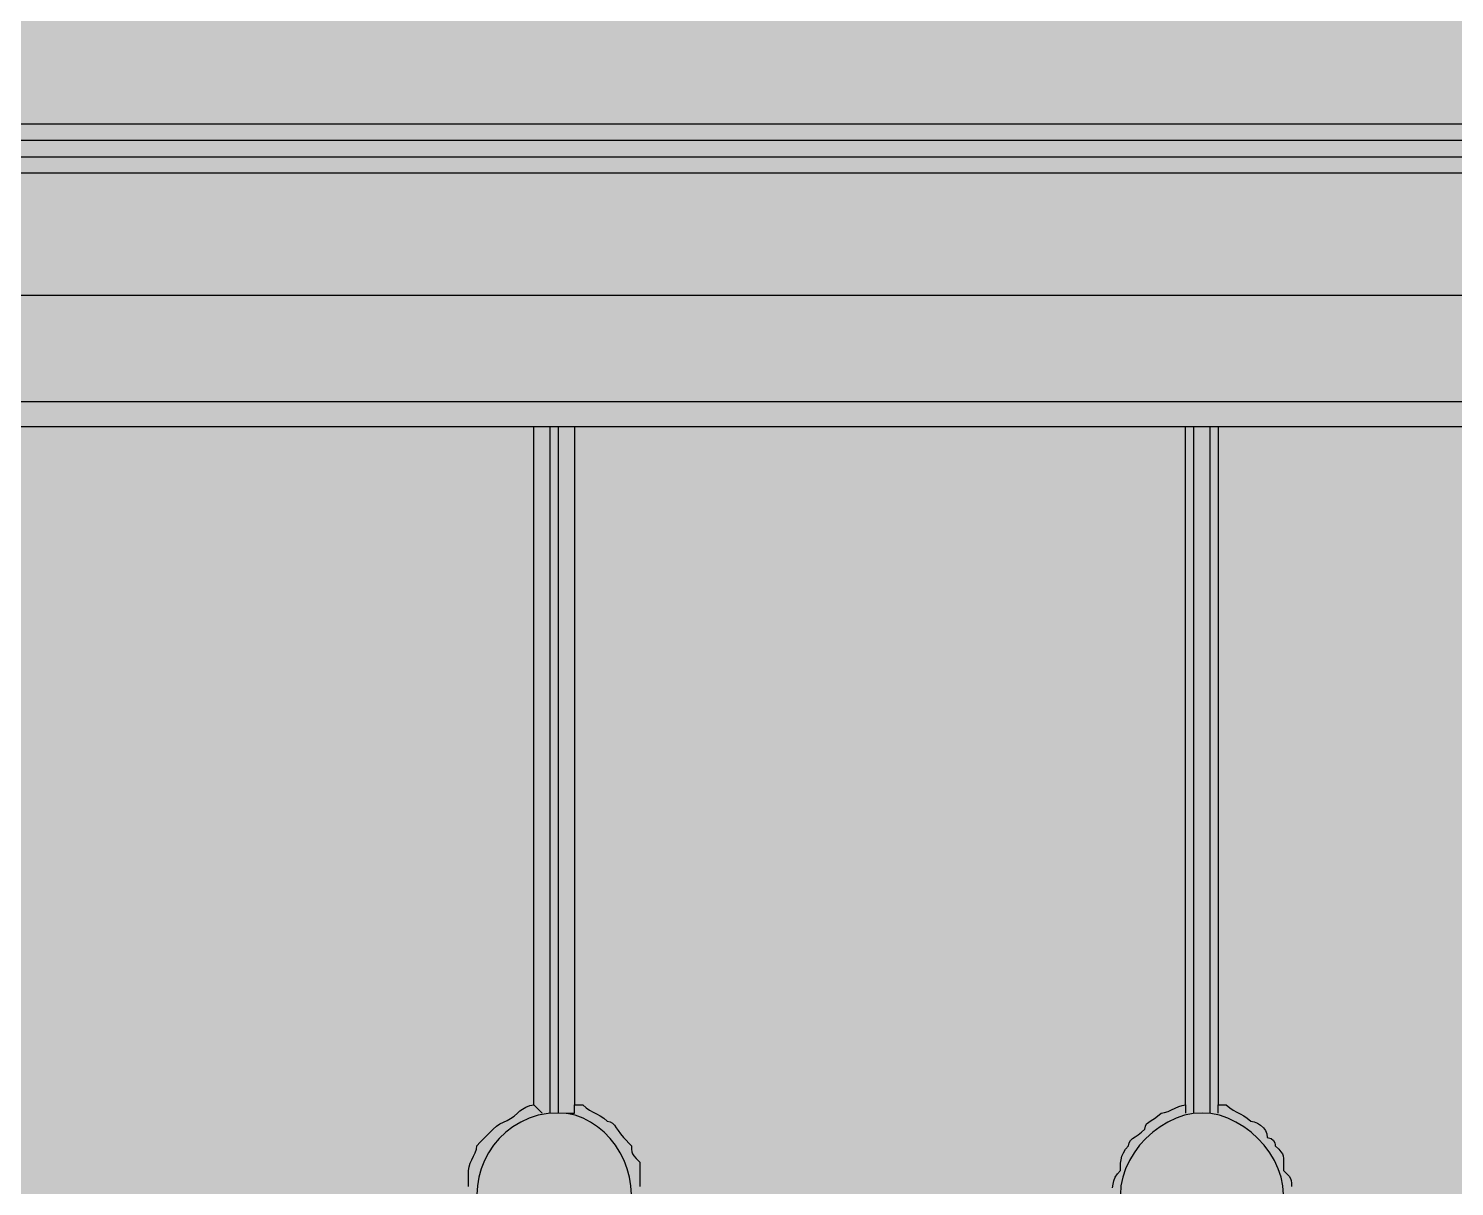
# Model space of a CAD drawing. Header units: millimetres. Extents: x 0 to 966, y -664 to 90.
# Drawn here: x 680.71 to 696.07, y -203.73 to -191.25 of the extents above; entities that cross this region are included whole.
import ezdxf

# ---------------------------------------------------------------- set-up
doc = ezdxf.new("R2010")
doc.units = ezdxf.units.MM
for name, color, linetype in [('HDL_BODY', 7, 'Continuous'), ('HDL_COLOUR', 7, 'Continuous'), ('HDL_DETAIL', 7, 'Continuous'), ('HDL_PRINT', 7, 'Continuous')]:
    doc.layers.add(name, color=color, linetype=linetype)

# ---------------------------------------------------------------- blocks, each defined once
blk = doc.blocks.new('M_R12.10.1_FRONT')
at = {"layer": 'HDL_BODY', "true_color": 0x202126}
blk.add_hatch(color=250, dxfattribs=at).paths.add_polyline_path([(0, 0), (216, 0), (216, 90), (0, 90)])
at = {"layer": 'HDL_BODY', "true_color": 0x2a2a30}
blk.add_hatch(color=250, dxfattribs=at).paths.add_polyline_path([(0.4, 20.52), (215.6, 20.52), (215.6, 68.31), (0.4, 68.31)])
at = {"layer": 'HDL_COLOUR', "true_color": 0x3d4a3a}
for points in [[(186.421, 55.392), (186.514, 55.397), (186.603, 55.413), (186.688, 55.438), (186.769, 55.472), (186.845, 55.515), (186.915, 55.565), (186.979, 55.623), (187.037, 55.687), (187.087, 55.758), (187.129, 55.835), (187.163, 55.916), (187.188, 56.002), (187.204, 56.092), (187.209, 56.186), (187.204, 56.28), (187.188, 56.373), (187.163, 56.464), (187.129, 56.552), (187.087, 56.637), (187.037, 56.717), (186.979, 56.79), (186.915, 56.858), (186.845, 56.917), (186.769, 56.968), (186.688, 57.009), (186.603, 57.04), (186.514, 57.059), (186.421, 57.065), (186.311, 57.059), (186.206, 57.04), (186.108, 57.009), (186.017, 56.968), (185.932, 56.917), (185.855, 56.858), (185.785, 56.79), (185.723, 56.717), (185.67, 56.637), (185.626, 56.552), (185.591, 56.464), (185.565, 56.373), (185.55, 56.28), (185.544, 56.186), (185.55, 56.092), (185.565, 56.002), (185.591, 55.916), (185.626, 55.835), (185.67, 55.758), (185.723, 55.687), (185.785, 55.623), (185.855, 55.565), (185.932, 55.515), (186.017, 55.472), (186.108, 55.438), (186.206, 55.413), (186.311, 55.397), (186.421, 55.392)], [(193.356, 55.392), (193.449, 55.397), (193.542, 55.413), (193.633, 55.438), (193.721, 55.472), (193.805, 55.515), (193.885, 55.565), (193.958, 55.623), (194.025, 55.687), (194.085, 55.758), (194.135, 55.835), (194.176, 55.916), (194.207, 56.002), (194.226, 56.092), (194.232, 56.186), (194.226, 56.28), (194.207, 56.373), (194.176, 56.464), (194.135, 56.552), (194.085, 56.637), (194.025, 56.717), (193.958, 56.79), (193.885, 56.858), (193.805, 56.917), (193.721, 56.968), (193.633, 57.009), (193.542, 57.04), (193.449, 57.059), (193.356, 57.065), (193.261, 57.059), (193.168, 57.04), (193.077, 57.009), (192.988, 56.968), (192.904, 56.917), (192.824, 56.858), (192.75, 56.79), (192.683, 56.717), (192.624, 56.637), (192.573, 56.552), (192.532, 56.464), (192.501, 56.373), (192.482, 56.28), (192.476, 56.186), (192.482, 56.092), (192.501, 56.002), (192.532, 55.916), (192.573, 55.835), (192.624, 55.758), (192.683, 55.687), (192.75, 55.623), (192.824, 55.565), (192.904, 55.515), (192.988, 55.472), (193.077, 55.438), (193.168, 55.413), (193.261, 55.397), (193.356, 55.392)]]:
    blk.add_hatch(color=79, dxfattribs=at).paths.add_polyline_path(points)
at = {"layer": 'HDL_PRINT', "true_color": 0xdee1e9}
for points in [[(183.26, 60.941), (183.181, 60.938), (183.103, 60.931), (183.026, 60.919), (182.95, 60.904), (182.876, 60.885), (182.805, 60.864), (182.737, 60.841), (182.673, 60.815), (182.613, 60.789), (182.558, 60.763), (182.624, 60.792), (182.688, 60.814), (182.751, 60.83), (182.811, 60.841), (182.866, 60.847), (182.917, 60.85), (182.96, 60.852), (182.997, 60.852), (183.163, 60.846), (183.325, 60.828), (183.483, 60.8), (183.637, 60.761), (183.786, 60.711), (183.929, 60.652), (184.068, 60.583), (184.199, 60.506), (184.325, 60.42), (184.444, 60.326), (184.555, 60.224), (184.659, 60.116), (184.755, 60.001), (184.842, 59.879), (184.921, 59.752), (184.99, 59.62), (185.05, 59.482), (185.1, 59.341), (185.14, 59.195), (185.168, 59.046), (185.186, 58.894), (185.192, 58.739), (185.186, 58.584), (185.168, 58.432), (185.14, 58.282), (185.1, 58.137), (185.05, 57.995), (184.99, 57.858), (184.921, 57.725), (184.842, 57.598), (184.755, 57.477), (184.659, 57.362), (184.555, 57.253), (184.444, 57.152), (184.325, 57.058), (184.199, 56.972), (184.068, 56.894), (183.929, 56.826), (183.786, 56.766), (183.637, 56.717), (183.483, 56.678), (183.325, 56.649), (183.163, 56.631), (182.997, 56.626), (182.852, 56.63), (182.711, 56.645), (182.574, 56.668), (182.44, 56.7), (182.31, 56.74), (182.185, 56.788), (182.063, 56.844), (181.947, 56.907), (181.834, 56.977), (181.727, 57.053), (181.625, 57.136), (181.528, 57.224), (181.436, 57.318), (181.35, 57.417), (181.27, 57.52), (181.196, 57.628), (181.127, 57.74), (181.065, 57.856), (181.122, 57.726), (181.184, 57.6), (181.253, 57.479), (181.328, 57.363), (181.409, 57.251), (181.496, 57.145), (181.589, 57.044), (181.687, 56.95), (181.791, 56.861), (181.901, 56.779), (182.015, 56.703), (182.135, 56.634), (182.26, 56.572), (182.389, 56.518), (182.523, 56.471), (182.662, 56.432), (182.805, 56.401), (182.953, 56.379), (183.105, 56.366), (183.26, 56.361), (183.419, 56.366), (183.575, 56.383), (183.726, 56.409), (183.874, 56.446), (184.018, 56.492), (184.156, 56.548), (184.29, 56.613), (184.418, 56.687), (184.54, 56.769), (184.657, 56.86), (184.766, 56.958), (184.87, 57.064), (184.965, 57.178), (185.054, 57.299), (185.134, 57.426), (185.207, 57.56), (185.271, 57.699), (185.326, 57.845), (185.371, 57.996), (185.408, 58.152), (185.434, 58.314), (185.45, 58.479), (185.455, 58.65), (185.45, 58.809), (185.434, 58.967), (185.408, 59.121), (185.371, 59.272), (185.326, 59.42), (185.271, 59.563), (185.207, 59.702), (185.134, 59.836), (185.054, 59.964), (184.965, 60.086), (184.87, 60.202), (184.766, 60.312), (184.657, 60.413), (184.54, 60.508), (184.418, 60.594), (184.29, 60.672), (184.156, 60.741), (184.018, 60.8), (183.874, 60.85), (183.726, 60.889), (183.575, 60.918), (183.419, 60.935), (183.26, 60.941)], [(190.195, 60.941), (190.118, 60.938), (190.046, 60.931), (189.977, 60.919), (189.91, 60.904), (189.844, 60.885), (189.778, 60.864), (189.711, 60.841), (189.642, 60.815), (189.569, 60.789), (189.493, 60.763), (189.551, 60.789), (189.609, 60.81), (189.668, 60.825), (189.726, 60.837), (189.785, 60.844), (189.843, 60.849), (189.902, 60.851), (189.961, 60.852), (190.02, 60.852), (190.174, 60.846), (190.326, 60.828), (190.475, 60.8), (190.62, 60.761), (190.761, 60.711), (190.898, 60.652), (191.03, 60.583), (191.157, 60.506), (191.278, 60.42), (191.393, 60.326), (191.501, 60.224), (191.602, 60.116), (191.696, 60.001), (191.781, 59.879), (191.858, 59.752), (191.927, 59.62), (191.986, 59.482), (192.035, 59.341), (192.074, 59.195), (192.103, 59.046), (192.12, 58.894), (192.126, 58.739), (192.12, 58.584), (192.103, 58.432), (192.074, 58.282), (192.035, 58.137), (191.986, 57.995), (191.927, 57.858), (191.858, 57.725), (191.781, 57.598), (191.696, 57.477), (191.602, 57.362), (191.501, 57.253), (191.393, 57.152), (191.278, 57.058), (191.157, 56.972), (191.03, 56.894), (190.898, 56.826), (190.761, 56.766), (190.62, 56.717), (190.475, 56.678), (190.326, 56.649), (190.174, 56.631), (190.02, 56.626), (189.874, 56.63), (189.731, 56.645), (189.59, 56.668), (189.452, 56.7), (189.318, 56.74), (189.187, 56.788), (189.061, 56.844), (188.939, 56.907), (188.823, 56.977), (188.713, 57.053), (188.609, 57.136), (188.511, 57.224), (188.421, 57.318), (188.337, 57.417), (188.262, 57.52), (188.195, 57.628), (188.137, 57.74), (188.089, 57.856), (188.133, 57.726), (188.186, 57.6), (188.247, 57.479), (188.316, 57.363), (188.393, 57.251), (188.477, 57.145), (188.568, 57.044), (188.666, 56.95), (188.769, 56.861), (188.879, 56.779), (188.993, 56.703), (189.112, 56.634), (189.236, 56.572), (189.364, 56.518), (189.495, 56.471), (189.63, 56.432), (189.768, 56.401), (189.908, 56.379), (190.051, 56.366), (190.195, 56.361), (190.354, 56.366), (190.511, 56.383), (190.665, 56.409), (190.816, 56.446), (190.962, 56.492), (191.105, 56.548), (191.243, 56.613), (191.376, 56.687), (191.504, 56.769), (191.626, 56.86), (191.741, 56.958), (191.85, 57.064), (191.951, 57.178), (192.045, 57.299), (192.131, 57.426), (192.208, 57.56), (192.277, 57.699), (192.336, 57.845), (192.385, 57.996), (192.424, 58.152), (192.453, 58.314), (192.47, 58.479), (192.476, 58.65), (192.47, 58.809), (192.453, 58.967), (192.424, 59.121), (192.385, 59.272), (192.336, 59.42), (192.277, 59.563), (192.208, 59.702), (192.131, 59.836), (192.045, 59.964), (191.951, 60.086), (191.85, 60.202), (191.741, 60.312), (191.626, 60.413), (191.504, 60.508), (191.376, 60.594), (191.243, 60.672), (191.105, 60.741), (190.962, 60.8), (190.816, 60.85), (190.665, 60.889), (190.511, 60.918), (190.354, 60.935), (190.195, 60.941)], [(197.215, 60.941), (197.136, 60.938), (197.058, 60.931), (196.98, 60.919), (196.905, 60.904), (196.831, 60.885), (196.76, 60.864), (196.692, 60.841), (196.628, 60.815), (196.568, 60.789), (196.513, 60.763), (196.575, 60.792), (196.631, 60.814), (196.683, 60.83), (196.732, 60.841), (196.782, 60.847), (196.834, 60.85), (196.89, 60.852), (196.952, 60.852), (197.117, 60.846), (197.278, 60.828), (197.434, 60.8), (197.584, 60.761), (197.729, 60.711), (197.868, 60.652), (198.001, 60.583), (198.128, 60.506), (198.247, 60.42), (198.36, 60.326), (198.466, 60.224), (198.564, 60.116), (198.653, 60.001), (198.735, 59.879), (198.808, 59.752), (198.873, 59.62), (198.928, 59.482), (198.974, 59.341), (199.01, 59.195), (199.036, 59.046), (199.052, 58.894), (199.058, 58.739), (199.052, 58.584), (199.036, 58.432), (199.01, 58.282), (198.974, 58.137), (198.928, 57.995), (198.873, 57.858), (198.808, 57.725), (198.735, 57.598), (198.653, 57.477), (198.564, 57.362), (198.466, 57.253), (198.36, 57.152), (198.247, 57.058), (198.128, 56.972), (198.001, 56.894), (197.868, 56.826), (197.729, 56.766), (197.584, 56.717), (197.434, 56.678), (197.278, 56.649), (197.117, 56.631), (196.952, 56.626), (196.807, 56.63), (196.666, 56.645), (196.529, 56.668), (196.395, 56.7), (196.265, 56.74), (196.14, 56.788), (196.018, 56.844), (195.902, 56.907), (195.79, 56.977), (195.683, 57.053), (195.581, 57.136), (195.484, 57.224), (195.392, 57.318), (195.307, 57.417), (195.227, 57.52), (195.153, 57.628), (195.085, 57.74), (195.023, 57.856), (195.079, 57.726), (195.141, 57.6), (195.21, 57.479), (195.285, 57.363), (195.365, 57.251), (195.452, 57.145), (195.545, 57.044), (195.643, 56.95), (195.747, 56.861), (195.856, 56.779), (195.97, 56.703), (196.09, 56.634), (196.215, 56.572), (196.344, 56.518), (196.478, 56.471), (196.617, 56.432), (196.76, 56.401), (196.908, 56.379), (197.06, 56.366), (197.215, 56.361), (197.374, 56.366), (197.53, 56.383), (197.681, 56.409), (197.829, 56.446), (197.972, 56.492), (198.111, 56.548), (198.245, 56.613), (198.373, 56.687), (198.495, 56.769), (198.612, 56.86), (198.721, 56.958), (198.824, 57.064), (198.92, 57.178), (199.009, 57.299), (199.089, 57.426), (199.162, 57.56), (199.226, 57.699), (199.281, 57.845), (199.326, 57.996), (199.363, 58.152), (199.389, 58.314), (199.405, 58.479), (199.41, 58.65), (199.405, 58.809), (199.389, 58.967), (199.363, 59.121), (199.326, 59.272), (199.281, 59.42), (199.226, 59.563), (199.162, 59.702), (199.089, 59.836), (199.009, 59.964), (198.92, 60.086), (198.824, 60.202), (198.721, 60.312), (198.612, 60.413), (198.495, 60.508), (198.373, 60.594), (198.245, 60.672), (198.111, 60.741), (197.972, 60.8), (197.829, 60.85), (197.681, 60.889), (197.53, 60.918), (197.374, 60.935), (197.215, 60.941)], [(183.962, 58.385), (184.226, 58.299), (184.221, 58.222), (184.207, 58.15), (184.186, 58.082), (184.159, 58.017), (184.128, 57.956), (184.094, 57.898), (184.059, 57.841), (184.024, 57.787), (183.991, 57.733), (183.962, 57.681), (183.907, 57.655), (183.848, 57.629), (183.784, 57.605), (183.716, 57.582), (183.645, 57.561), (183.571, 57.542), (183.495, 57.527), (183.418, 57.515), (183.339, 57.508), (183.26, 57.505), (183.199, 57.508), (183.133, 57.517), (183.063, 57.532), (182.99, 57.55), (182.917, 57.572), (182.845, 57.597), (182.775, 57.624), (182.709, 57.652), (182.647, 57.681), (182.615, 57.713), (182.577, 57.752), (182.536, 57.795), (182.493, 57.843), (182.449, 57.894), (182.406, 57.948), (182.365, 58.005), (182.327, 58.062), (182.295, 58.12), (182.269, 58.18), (182.249, 58.24), (182.234, 58.301), (182.224, 58.365), (182.216, 58.431), (182.212, 58.5), (182.21, 58.575), (182.209, 58.654), (182.209, 58.739), (182.211, 58.815), (182.218, 58.887), (182.23, 58.955), (182.245, 59.019), (182.263, 59.08), (182.284, 59.138), (182.307, 59.194), (182.331, 59.248), (182.357, 59.301), (182.384, 59.354), (182.412, 59.412), (182.442, 59.47), (182.474, 59.527), (182.507, 59.581), (182.544, 59.633), (182.584, 59.68), (182.628, 59.724), (182.678, 59.762), (182.733, 59.794), (182.786, 59.82), (182.84, 59.847), (182.895, 59.872), (182.951, 59.895), (183.009, 59.916), (183.07, 59.935), (183.133, 59.95), (183.201, 59.962), (183.273, 59.97), (183.349, 59.972), (183.408, 59.969), (183.466, 59.96), (183.524, 59.946), (183.583, 59.927), (183.641, 59.905), (183.7, 59.88), (183.758, 59.852), (183.817, 59.823), (183.877, 59.794), (183.932, 59.735), (183.981, 59.677), (184.025, 59.618), (184.065, 59.56), (184.101, 59.502), (184.135, 59.443), (184.166, 59.385), (184.196, 59.326), (184.226, 59.268), (183.962, 59.179), (183.93, 59.24), (183.897, 59.295), (183.865, 59.344), (183.832, 59.387), (183.799, 59.427), (183.765, 59.463), (183.732, 59.497), (183.699, 59.529), (183.662, 59.563), (183.619, 59.595), (183.568, 59.625), (183.513, 59.652), (183.453, 59.675), (183.391, 59.692), (183.326, 59.704), (183.26, 59.708), (183.199, 59.704), (183.143, 59.692), (183.091, 59.675), (183.041, 59.652), (182.991, 59.625), (182.94, 59.595), (182.884, 59.563), (182.822, 59.529), (182.789, 59.497), (182.756, 59.463), (182.723, 59.427), (182.69, 59.387), (182.657, 59.344), (182.625, 59.295), (182.592, 59.24), (182.558, 59.179), (182.558, 59.116), (182.558, 59.061), (182.558, 59.009), (182.558, 58.959), (182.558, 58.909), (182.558, 58.857), (182.558, 58.801), (182.558, 58.739), (182.558, 58.68), (182.559, 58.621), (182.562, 58.563), (182.566, 58.504), (182.574, 58.445), (182.585, 58.386), (182.6, 58.327), (182.621, 58.268), (182.647, 58.21), (182.651, 58.148), (182.663, 58.093), (182.684, 58.044), (182.712, 58.001), (182.749, 57.961), (182.795, 57.924), (182.848, 57.89), (182.911, 57.856), (182.953, 57.824), (183.003, 57.801), (183.057, 57.786), (183.114, 57.777), (183.169, 57.772), (183.218, 57.77), (183.26, 57.77), (183.326, 57.774), (183.391, 57.785), (183.453, 57.802), (183.513, 57.824), (183.568, 57.85), (183.619, 57.88), (183.662, 57.912), (183.699, 57.945), (183.752, 57.978), (183.794, 58.016), (183.827, 58.06), (183.854, 58.108), (183.876, 58.159), (183.895, 58.213), (183.915, 58.269), (183.937, 58.327), (183.962, 58.385)]]:
    blk.add_hatch(color=254, dxfattribs=at).paths.add_polyline_path(points)
h = blk.add_hatch(color=254, dxfattribs=at)
h.paths.add_polyline_path([(189.318, 57.505), (189.318, 59.883), (190.195, 59.883), (190.265, 59.883), (190.326, 59.883), (190.379, 59.883), (190.426, 59.883), (190.468, 59.883), (190.507, 59.883), (190.544, 59.883), (190.607, 59.853), (190.662, 59.83), (190.711, 59.811), (190.754, 59.794), (190.793, 59.777), (190.829, 59.759), (190.864, 59.736), (190.897, 59.708), (190.952, 59.675), (191.001, 59.636), (191.043, 59.593), (191.079, 59.545), (191.108, 59.494), (191.131, 59.44), (191.147, 59.384), (191.157, 59.326), (191.161, 59.268), (191.186, 59.208), (191.206, 59.149), (191.221, 59.09), (191.232, 59.031), (191.239, 58.973), (191.243, 58.914), (191.246, 58.856), (191.246, 58.797), (191.246, 58.739), (191.246, 58.673), (191.246, 58.608), (191.246, 58.545), (191.246, 58.485), (191.246, 58.43), (191.246, 58.379), (191.246, 58.335), (191.246, 58.299), (191.218, 58.236), (191.195, 58.181), (191.177, 58.132), (191.16, 58.089), (191.143, 58.049), (191.124, 58.013), (191.101, 57.979), (191.072, 57.945), (191.035, 57.907), (190.997, 57.869), (190.96, 57.832), (190.922, 57.794), (190.884, 57.756), (190.846, 57.719), (190.808, 57.681), (190.795, 57.674), (190.759, 57.658), (190.71, 57.638), (190.652, 57.617), (190.595, 57.601), (190.544, 57.594), (190.507, 57.59), (190.468, 57.577), (190.426, 57.559), (190.379, 57.54), (190.326, 57.523), (190.265, 57.51), (190.195, 57.505), (189.318, 57.505)])
h.paths.add_polyline_path([(189.668, 57.856), (190.195, 57.856), (190.238, 57.856), (190.288, 57.856), (190.343, 57.856), (190.399, 57.856), (190.453, 57.856), (190.503, 57.856), (190.544, 57.856), (190.582, 57.863), (190.61, 57.879), (190.633, 57.901), (190.656, 57.922), (190.684, 57.939), (190.722, 57.945), (190.754, 57.979), (190.786, 58.013), (190.815, 58.049), (190.842, 58.089), (190.864, 58.132), (190.882, 58.181), (190.893, 58.236), (190.897, 58.299), (190.901, 58.335), (190.911, 58.379), (190.925, 58.43), (190.941, 58.485), (190.958, 58.545), (190.972, 58.608), (190.982, 58.673), (190.986, 58.739), (190.983, 58.824), (190.974, 58.902), (190.959, 58.974), (190.941, 59.039), (190.919, 59.098), (190.894, 59.15), (190.866, 59.195), (190.838, 59.235), (190.808, 59.268), (190.776, 59.329), (190.743, 59.383), (190.71, 59.428), (190.677, 59.464), (190.644, 59.493), (190.611, 59.513), (190.578, 59.525), (190.544, 59.529), (190.512, 59.559), (190.477, 59.581), (190.437, 59.597), (190.392, 59.607), (190.338, 59.614), (190.274, 59.617), (190.197, 59.618), (190.106, 59.618), (189.668, 59.618), (189.668, 57.856)])
at = {"layer": 'HDL_DETAIL', "color": 251, "true_color": 0x52555c}
for points in [[(0.351, 67.722), (215.91, 67.722), (215.91, 22.456), (0.351, 22.456), (0.351, 67.722)], [(0, 67.545), (216, 67.545), (216, 22.28), (0, 22.28), (0, 67.545)]]:
    blk.add_lwpolyline(points, close=True, dxfattribs=at)
for points in [[(0.439, 67.367), (214.858, 67.367)], [(0.439, 67.367), (214.858, 67.367)], [(0.439, 67.367), (214.858, 67.367)], [(0.439, 67.367), (214.858, 67.367)], [(0.439, 67.367), (214.858, 67.367)], [(0.439, 67.367), (214.858, 67.367)], [(0.439, 67.367), (214.858, 67.367)], [(0.439, 67.367), (214.858, 67.367)], [(0.439, 67.367), (214.858, 67.367)], [(0.439, 67.367), (214.858, 67.367)], [(0.439, 67.367), (214.858, 67.367)], [(0.439, 67.367), (214.858, 67.367)], [(0.439, 67.367), (214.858, 67.367)], [(0.439, 67.367), (214.858, 67.367)], [(0.439, 67.367), (214.858, 67.367)], [(0.439, 67.367), (214.858, 67.367)], [(0.439, 67.367), (214.858, 67.367)], [(0.439, 67.367), (214.858, 67.367)], [(0.439, 67.367), (214.858, 67.367)], [(0.439, 67.367), (214.858, 67.367)], [(0.439, 67.367), (215.91, 67.367)], [(214.506, 67.191), (0.702, 67.191)], [(214.506, 67.191), (0.702, 67.191)], [(214.506, 67.191), (0.702, 67.191)], [(214.506, 67.191), (0.702, 67.191)], [(214.506, 67.191), (0.702, 67.191)], [(214.506, 67.191), (0.702, 67.191)], [(214.506, 67.191), (0.702, 67.191)], [(214.506, 67.191), (0.702, 67.191)], [(214.506, 67.191), (0.702, 67.191)], [(214.506, 67.191), (0.702, 67.191)], [(214.506, 67.191), (0.702, 67.191)], [(214.506, 67.191), (0.702, 67.191)], [(214.506, 67.191), (0.702, 67.191)], [(214.506, 67.191), (0.702, 67.191)], [(214.506, 67.191), (0.702, 67.191)], [(214.506, 67.191), (0.702, 67.191)], [(214.506, 67.191), (0.702, 67.191)], [(214.506, 67.191), (0.702, 67.191)], [(214.506, 67.191), (0.702, 67.191)], [(214.506, 67.191), (0.702, 67.191)], [(215.999, 67.191), (0.702, 67.191)], [(214.42, 65.872), (0.79, 65.872)], [(214.42, 65.872), (0.79, 65.872)], [(214.42, 65.872), (0.79, 65.872)], [(214.42, 65.872), (0.79, 65.872)], [(214.42, 65.872), (0.79, 65.872)], [(214.42, 65.872), (0.79, 65.872)], [(214.42, 65.872), (0.79, 65.872)], [(214.42, 65.872), (0.79, 65.872)], [(214.42, 65.872), (0.79, 65.872)], [(214.42, 65.872), (0.79, 65.872)], [(214.42, 65.872), (0.79, 65.872)], [(214.42, 65.872), (0.79, 65.872)], [(214.42, 65.872), (0.79, 65.872)], [(214.42, 65.872), (0.79, 65.872)], [(214.42, 65.872), (0.79, 65.872)], [(214.42, 65.872), (0.79, 65.872)], [(214.42, 65.872), (0.79, 65.872)], [(214.42, 65.872), (0.79, 65.872)], [(214.42, 65.872), (0.79, 65.872)], [(214.42, 65.872), (0.79, 65.872)], [(215.91, 65.872), (0.79, 65.872)], [(212.399, 64.728), (167.374, 64.728)], [(167.374, 64.463), (212.399, 64.463)], [(186.157, 57.152), (186.157, 64.463)], [(186.332, 57.065), (186.332, 64.463)], [(186.421, 64.463), (186.421, 57.065)], [(186.596, 64.463), (186.596, 57.152)], [(193.178, 57.152), (193.178, 64.463)], [(193.267, 57.065), (193.267, 64.463)], [(193.441, 64.463), (193.441, 57.065)], [(193.53, 64.463), (193.53, 57.152)], [(185.455, 56.273), (185.455, 56.316), (185.455, 56.36), (185.455, 56.404), (185.455, 56.447), (185.46, 56.485), (185.473, 56.524), (185.49, 56.562), (185.509, 56.599), (185.527, 56.637), (185.539, 56.675), (185.544, 56.712), (185.581, 56.75), (185.608, 56.778), (185.631, 56.801), (185.653, 56.824), (185.681, 56.852), (185.719, 56.89), (185.756, 56.922), (185.793, 56.947), (185.831, 56.967), (185.869, 56.986), (185.907, 57.007), (185.945, 57.032), (185.983, 57.065), (185.989, 57.072), (186.008, 57.088), (186.037, 57.108), (186.073, 57.129), (186.114, 57.145), (186.157, 57.152)], [(186.157, 57.152), (186.246, 57.065)], [(186.507, 57.065), (186.596, 57.065), (186.596, 57.152)], [(186.596, 57.152), (186.685, 57.152), (186.722, 57.119), (186.759, 57.095), (186.797, 57.074), (186.834, 57.056), (186.872, 57.035), (186.91, 57.01), (186.948, 56.976), (186.98, 56.971), (187.005, 56.957), (187.025, 56.935), (187.044, 56.907), (187.065, 56.875), (187.09, 56.839), (187.123, 56.801), (187.209, 56.712), (187.209, 56.675), (187.212, 56.648), (187.22, 56.625), (187.235, 56.602), (187.26, 56.574), (187.298, 56.536), (187.298, 56.447), (187.298, 56.404), (187.298, 56.374), (187.298, 56.347), (187.298, 56.316), (187.298, 56.272)], [(192.392, 56.26), (192.397, 56.298), (192.406, 56.335), (192.421, 56.373), (192.444, 56.41), (192.476, 56.447), (192.476, 56.485), (192.478, 56.524), (192.483, 56.562), (192.492, 56.599), (192.508, 56.637), (192.532, 56.675), (192.565, 56.712), (192.57, 56.745), (192.584, 56.77), (192.606, 56.791), (192.635, 56.81), (192.667, 56.831), (192.703, 56.857), (192.739, 56.89), (192.745, 56.922), (192.759, 56.947), (192.781, 56.967), (192.809, 56.986), (192.842, 57.007), (192.877, 57.032), (192.914, 57.065), (192.952, 57.07), (192.99, 57.082), (193.028, 57.099), (193.066, 57.118), (193.104, 57.134), (193.141, 57.147), (193.178, 57.152)], [(193.178, 57.152), (193.178, 57.065)], [(193.53, 57.152), (193.616, 57.152), (193.654, 57.119), (193.692, 57.095), (193.73, 57.074), (193.768, 57.056), (193.806, 57.035), (193.843, 57.01), (193.88, 56.976), (193.918, 56.971), (193.954, 56.957), (193.987, 56.935), (194.016, 56.907), (194.038, 56.875), (194.052, 56.839), (194.058, 56.801), (194.1, 56.792), (194.125, 56.769), (194.138, 56.743), (194.143, 56.721), (194.144, 56.712), (194.181, 56.675), (194.206, 56.648), (194.221, 56.625), (194.229, 56.602), (194.232, 56.574), (194.232, 56.536), (194.232, 56.447), (194.269, 56.41), (194.293, 56.383), (194.308, 56.361), (194.315, 56.338), (194.318, 56.31), (194.318, 56.272)], [(193.53, 57.065), (193.53, 57.065), (193.53, 57.152)], [(187.209, 56.186), (187.204, 56.28), (187.188, 56.373), (187.163, 56.464), (187.129, 56.552), (187.087, 56.637), (187.037, 56.717), (186.979, 56.79), (186.915, 56.858), (186.845, 56.917), (186.769, 56.968), (186.688, 57.009), (186.603, 57.04), (186.514, 57.059), (186.421, 57.065), (186.311, 57.059), (186.206, 57.04), (186.108, 57.009), (186.017, 56.968), (185.932, 56.917), (185.855, 56.858), (185.785, 56.79), (185.723, 56.717), (185.67, 56.637), (185.626, 56.552), (185.591, 56.464), (185.565, 56.373), (185.55, 56.28), (185.544, 56.186)], [(194.232, 56.186), (194.226, 56.28), (194.207, 56.373), (194.176, 56.464), (194.135, 56.552), (194.085, 56.637), (194.025, 56.717), (193.958, 56.79), (193.885, 56.858), (193.805, 56.917), (193.721, 56.968), (193.633, 57.009), (193.542, 57.04), (193.449, 57.059), (193.356, 57.065), (193.261, 57.059), (193.168, 57.04), (193.077, 57.009), (192.988, 56.968), (192.904, 56.917), (192.824, 56.858), (192.75, 56.79), (192.683, 56.717), (192.624, 56.637), (192.573, 56.552), (192.532, 56.464), (192.501, 56.373), (192.482, 56.28), (192.476, 56.186)]]:
    blk.add_lwpolyline(points, dxfattribs=at)

msp = doc.modelspace()

# ---------------------------------------------------------------- block references
msp.add_blockref('M_R12.10.1_FRONT', (500, -260))

doc.saveas('drawing.dxf')
